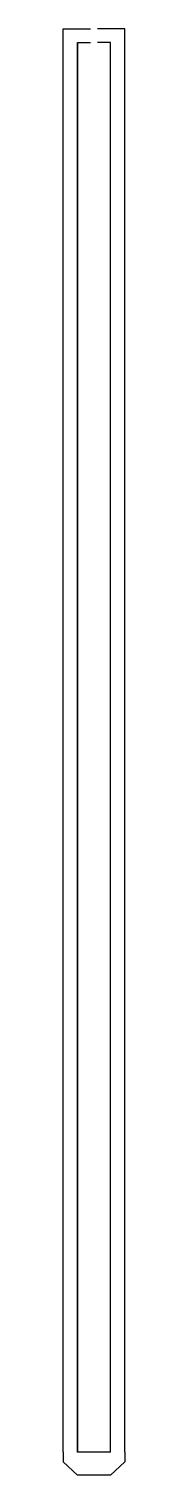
# Model space of a CAD drawing. Header units: metres. Extents: x -94 to 94, y 0 to 4407.
import ezdxf

# ---------------------------------------------------------------- set-up
doc = ezdxf.new("R2010")
doc.units = ezdxf.units.M

# ---------------------------------------------------------------- blocks, each defined once
blk = doc.blocks.new('DI_TRILHO_GUIA_101')
at = {"layer": 'TRILHO', "color": 2}
for p, q in [((-94, 4406.65), (-11, 4406.65)), ((-94, 70), (-94, 4406.65)), ((94, 4406.65), (11, 4406.65)), ((94, 70), (94, 4406.65)), ((-50.5, 70), (-50.5, 4365.15)), ((-50.5, 4365.15), (-11, 4365.15)), ((-50.5, 4365.15), (-50.5, 70)), ((50.5, 4365.15), (11, 4365.15)), ((50.5, 70), (50.5, 4365.15))]:
    blk.add_line(p, q, dxfattribs=at)
at = {"layer": 'TRILHO', "color": 30, "linetype": 'ByBlock'}
for p, q in [((-94, 70), (-94, 40)), ((50.5, 70), (-50.5, 70)), ((94, 70), (94, 40)), ((-50.5, 0), (-94, 40)), ((50.5, 0), (-50.5, 0)), ((50.5, 0), (94, 40))]:
    blk.add_line(p, q, dxfattribs=at)

msp = doc.modelspace()

# ---------------------------------------------------------------- block references
msp.add_blockref('DI_TRILHO_GUIA_101', (0, 0))

doc.saveas('drawing.dxf')
